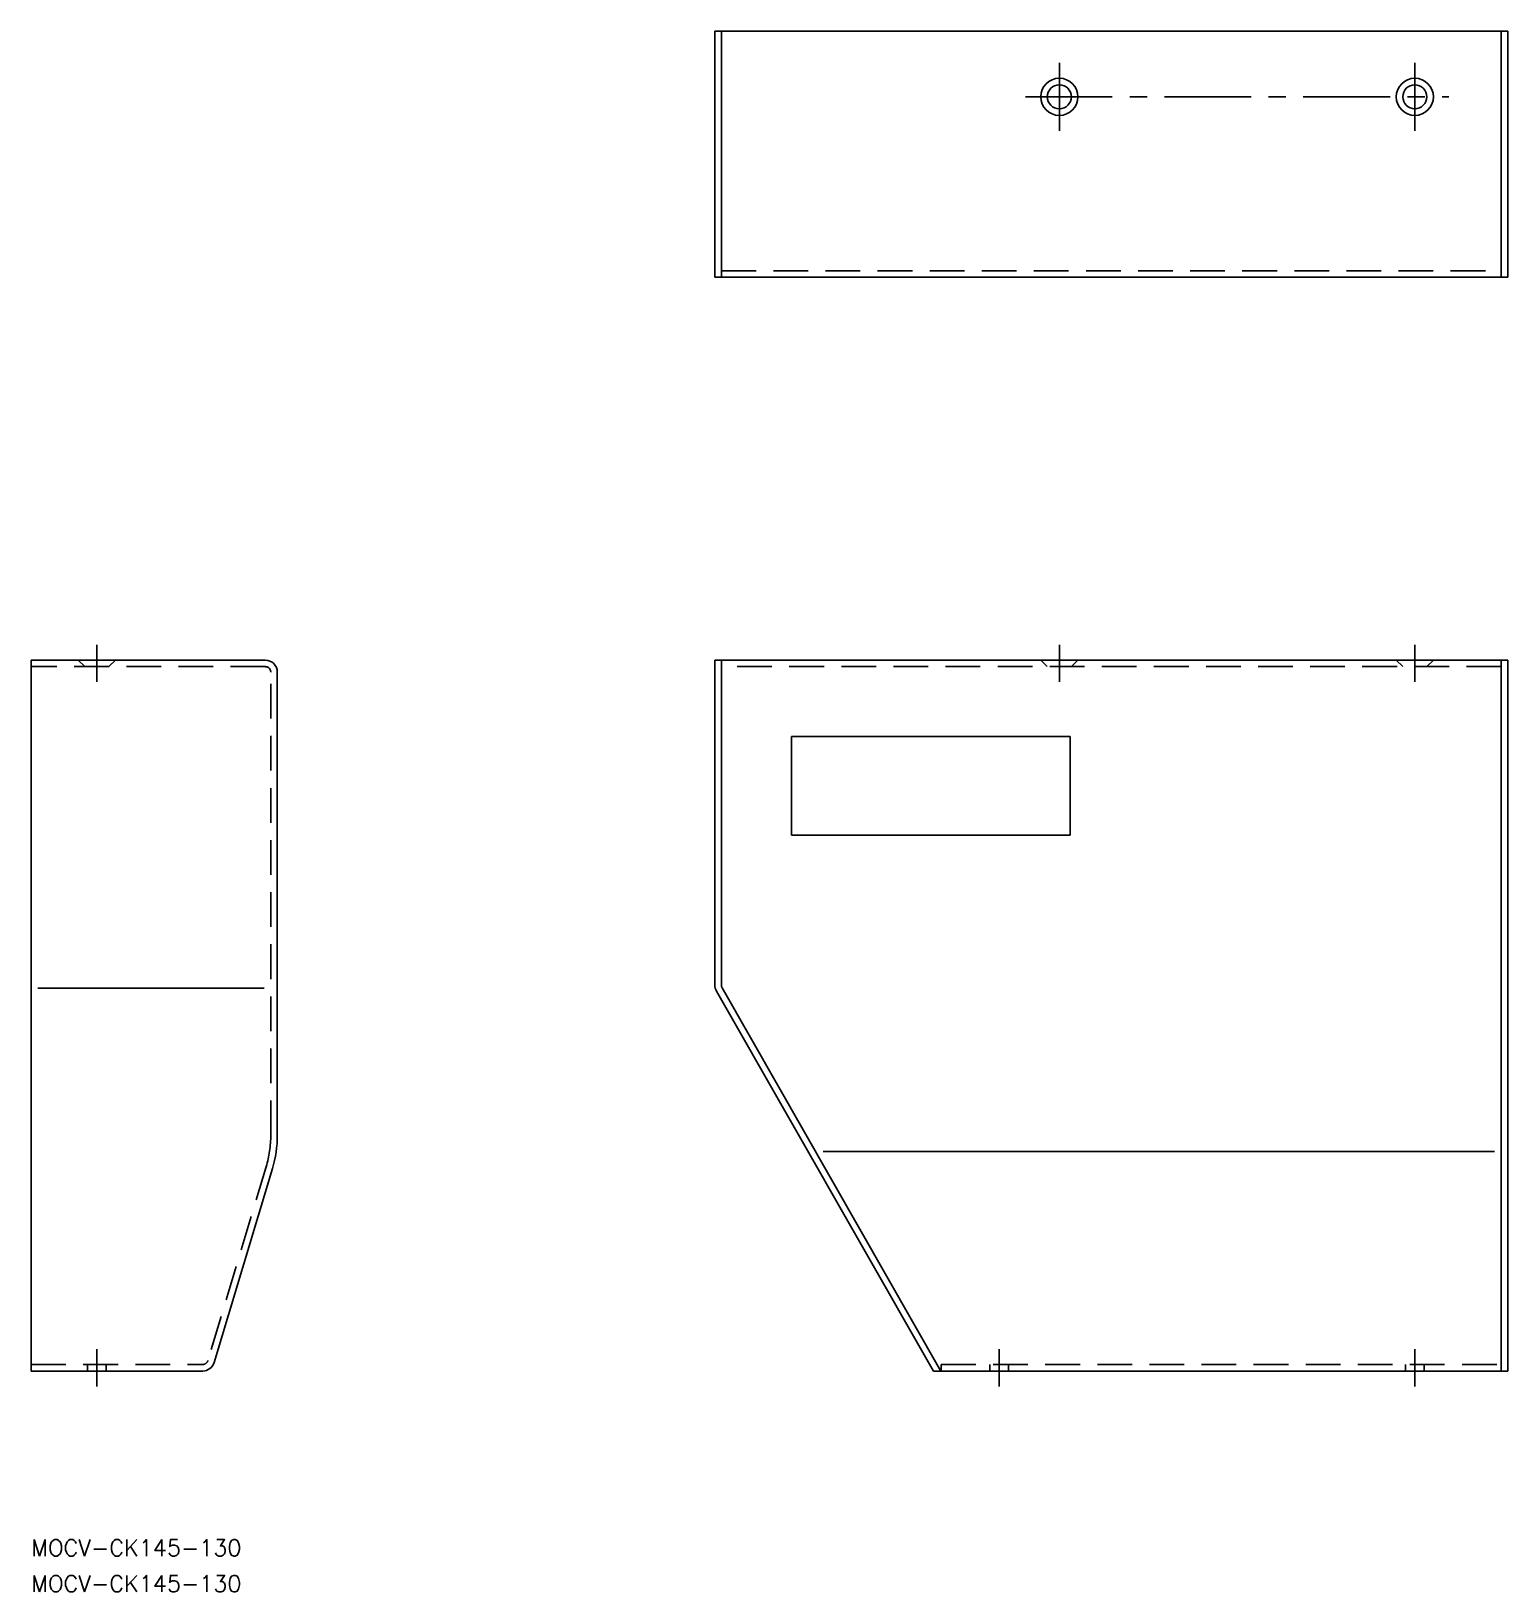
# Model space of a CAD drawing. Extents: x 0 to 270, y -10 to 276.
import ezdxf

# ---------------------------------------------------------------- set-up
doc = ezdxf.new("R2010")
doc.units = 0
doc.header["$LTSCALE"] = 0.5
doc.linetypes.add('CENTER', pattern=[50.8, 31.75, -6.35, 6.35, -6.35])
doc.linetypes.add('DASHED', pattern=[19.05, 12.7, -6.35])
doc.layers.get('0').update_dxf_attribs({"linetype": 'CONTINUOUS'})
doc.layers.add('CENTER', color=1, linetype='CENTER')
doc.styles.get("Standard").update_dxf_attribs({"font": 'txt.shx', "height": 3, "bigfont": 'bigfont.shx'})

# ---------------------------------------------------------------- blocks, each defined once
blk = doc.blocks.new('*U35')
at = {"color": 7, "linetype": 'CONTINUOUS'}
blk.add_text('MOCV-CK145-130', height=3, dxfattribs=at).set_placement((0, -3))
blk = doc.blocks.new('*U36')
at = {"color": 7, "linetype": 'CONTINUOUS'}
blk.add_text('MOCV-CK145-130', height=3, dxfattribs=at).set_placement((0, -9.54))

msp = doc.modelspace()

# ---------------------------------------------------------------- linework, layer by layer
at = {"color": 7, "linetype": 'CONTINUOUS'}
for p, q in [((270, 275.83), (125, 275.83)), ((125, 275.83), (125, 230.83)), ((126.2, 275.83), (126.2, 230.83)), ((268.8, 230.83), (268.8, 275.83)), ((270, 230.83), (270, 275.83)), ((125, 230.83), (270, 230.83)), ((42.8, 160.83), (0, 160.83)), ((0, 160.83), (0, 30.83)), ((125, 160.83), (270, 160.83)), ((125, 101.41), (125, 160.83)), ((126.2, 160.83), (126.2, 101.41)), ((268.8, 30.83), (268.8, 160.83)), ((270, 160.83), (270, 30.83)), ((45, 73.94), (45, 158.63)), ((190, 146.83), (139, 146.83)), ((139, 146.83), (139, 128.83)), ((190, 128.83), (190, 146.83)), ((139, 128.83), (190, 128.83)), ((125.29, 100.32), (165, 30.83)), ((126.33, 100.92), (166.31, 30.83)), ((44.11, 67.85), (33.47, 32.4)), ((0, 30.83), (31.36, 30.83)), ((270, 30.83), (165, 30.83))]:
    msp.add_line(p, q, dxfattribs=at)
at = {"color": 3, "linetype": 'DASHED'}
for p, q in [((126.2, 232.03), (268.8, 232.03)), ((8.6, 160.83), (9.8, 159.63)), ((15.4, 160.83), (14.2, 159.63)), ((184.6, 160.83), (185.8, 159.63)), ((191.4, 160.83), (190.2, 159.63)), ((249.6, 160.83), (250.8, 159.63)), ((256.4, 160.83), (255.2, 159.63)), ((42.8, 159.63), (0, 159.63)), ((43.8, 73.94), (43.8, 158.63)), ((268.8, 159.63), (126.2, 159.63)), ((42.96, 68.19), (32.32, 32.74)), ((0, 32.03), (31.36, 32.03)), ((10.3, 30.83), (10.3, 32.03)), ((13.7, 30.83), (13.7, 32.03)), ((166.38, 32.03), (268.8, 32.03)), ((166.38, 32.03), (166.38, 30.83)), ((175.3, 30.83), (175.3, 32.03)), ((178.7, 30.83), (178.7, 32.03)), ((251.3, 30.83), (251.3, 32.03)), ((254.7, 30.83), (254.7, 32.03))]:
    msp.add_line(p, q, dxfattribs=at)
at = {"color": 3, "linetype": 'CONTINUOUS'}
for p, q in [((42.6, 100.83), (1.2, 100.83)), ((144.81, 71), (267.6, 71))]:
    msp.add_line(p, q, dxfattribs=at)
at = {"color": 7, "linetype": 'CONTINUOUS'}
for centre, radius in [((188, 263.83), 3.4), ((188, 263.83), 2.2), ((253, 263.83), 3.4), ((253, 263.83), 2.2)]:
    msp.add_circle(centre, radius, dxfattribs=at)
for centre, radius, start, end in [((42.8, 158.63), 2.2, 0, 90), ((127.2, 101.41), 2.2, 180, 209.7449), ((127.2, 101.41), 1, 180, 209.7), ((23.8, 73.94), 21.2, 343.3008, 0), ((31.36, 33.03), 2.2, 270, 343.3008)]:
    msp.add_arc(centre, radius, start, end, dxfattribs=at)
at = {"color": 3, "linetype": 'DASHED'}
for centre, radius, start, end in [((42.8, 158.63), 1, 0, 90), ((23.8, 73.94), 20, 343.3008, 0), ((31.36, 33.03), 1, 270, 343.3008)]:
    msp.add_arc(centre, radius, start, end, dxfattribs=at)
at = {"layer": 'CENTER', "color": 1, "linetype": 'CENTER'}
for p, q in [((188, 257.63), (188, 270.02)), ((253, 257.63), (253, 270.02)), ((181.81, 263.83), (259.19, 263.83)), ((12, 156.83), (12, 163.62)), ((188, 163.62), (188, 156.83)), ((253, 163.62), (253, 156.83)), ((12, 28.03), (12, 34.82)), ((177, 34.82), (177, 28.03)), ((253, 34.82), (253, 28.03))]:
    msp.add_line(p, q, dxfattribs=at)

# ---------------------------------------------------------------- block references
at = {"color": 7, "linetype": 'CONTINUOUS'}
for name in ['*U35', '*U36']:
    msp.add_blockref(name, (0, 0), dxfattribs=at)

doc.saveas('drawing.dxf')
